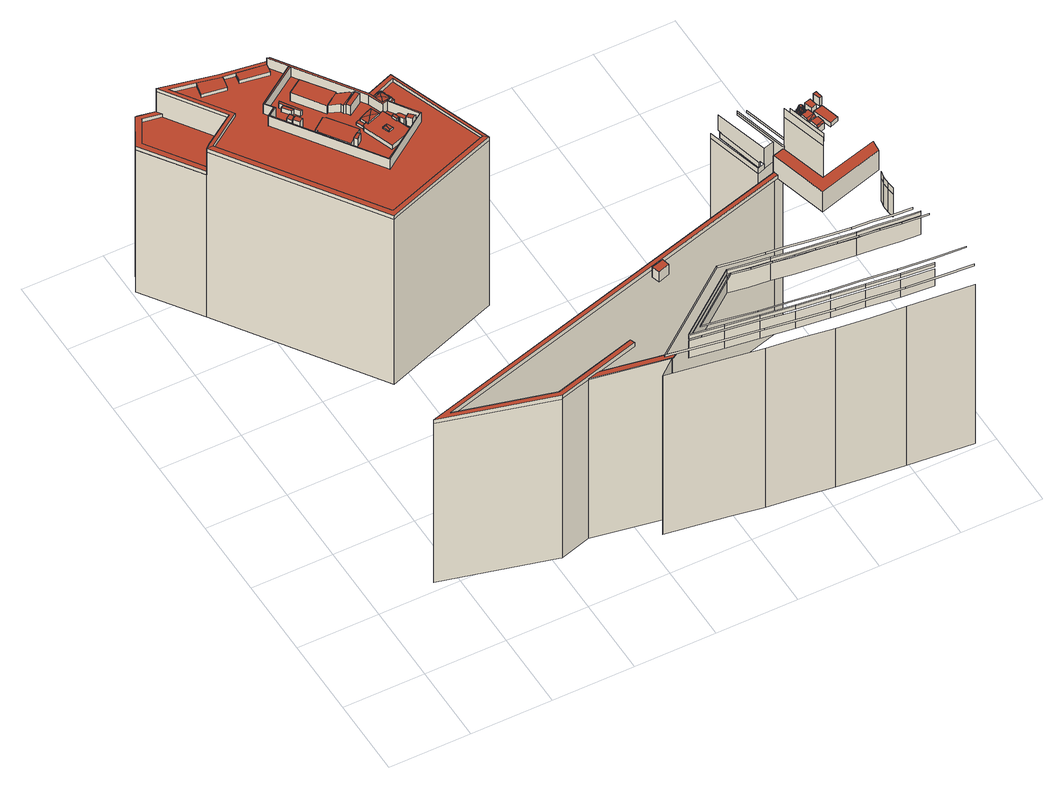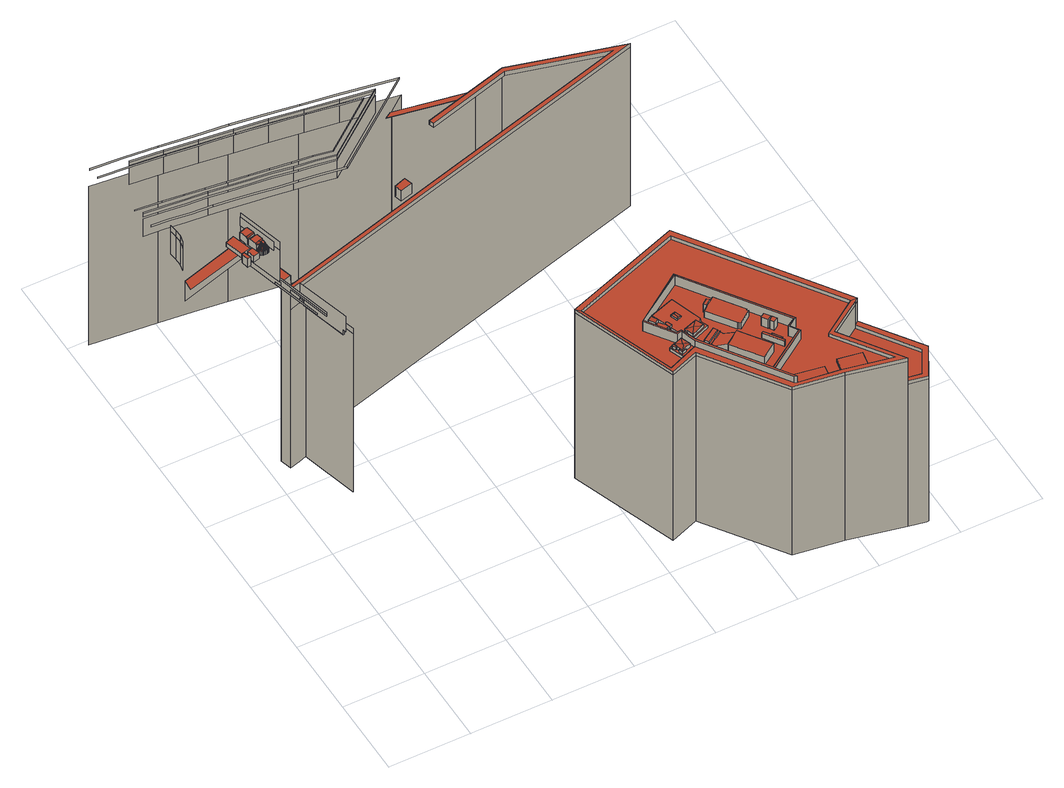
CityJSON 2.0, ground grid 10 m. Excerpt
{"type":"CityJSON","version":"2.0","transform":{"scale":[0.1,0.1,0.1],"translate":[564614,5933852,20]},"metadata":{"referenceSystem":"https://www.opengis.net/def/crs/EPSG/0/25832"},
"CityObjects":{
"building1":{"type":"Building","attributes":{"Grundfläche 2D":"5459.755037","Grundhöhe NN":"20.637"},"children":["building1-1","building1-2","building1-3","building1-4","building1-5","building1-6","building1-7","building1-8"],"geometry":[{"type":"MultiSurface","lod":"3","boundaries":[[[0,1,2,3]],[[4,5,6,7,8,9]],[[10,6,5,4,11,12]],[[13,6,10,14]],[[15,16,17,7,6,13,18,19]],[[20,2,1,21]],[[8,7,17,21,1,0,22,23,9]],[[4,24,25,11]],[[26,13,14,27]],[[3,28,22,0]],[[29,26,27,30]],[[16,20,21,17]],[[31,32,33,34]],[[35,36,37,38]],[[39,40,41,29,30,42]],[[43,44,45,35,38,46]],[[31,34,47,48]],[[49,50,51,52]],[[34,53,54,47]],[[50,55,56,51]],[[57,58,59,60,61,62]],[[24,4,9,23]],[[31,63,64,32]],[[53,34,33,65]],[[63,31,48,66]],[[67,49,52,68]],[[69,58,57,70]],[[63,71,72,64]],[[71,63,66,73]],[[74,67,68,75]],[[76,77,78,40,39,79]],[[80,81,82,44,43,83]],[[84,69,70,85]],[[61,60,86,87,88,89]],[[53,65,90,91,92,93]],[[54,53,93,92,94,95]],[[56,55,96,97,98,99]],[[37,36,100,101,102,103]],[[71,104,105,72]],[[106,84,85,107]],[[104,71,73,108]],[[109,74,75,110]],[[111,106,107,112]],[[104,113,114,105]],[[113,104,108,115]],[[116,109,110,117]],[[118,111,112,119]],[[120,121,122,77,76,123]],[[124,125,126,81,80,127]],[[128,88,87,129,130,131,132]],[[133,134,92,91,135,136,137,138,139,140]],[[141,142,98,97,143,144,145,146,147,148]],[[149,150,94,92,134,133,140,139,151,152]],[[153,154,102,101,155,156,157,158,159,160]],[[161,118,119,162]],[[113,163,164,114]],[[163,113,115,165]],[[166,116,117,167]],[[168,161,162,169]],[[170,164,163,171]],[[171,163,165,172]],[[173,166,167,174]],[[175,168,169,176]],[[177,178,179,180]],[[178,177,181,182]],[[183,184,181,177]],[[185,186,187,121,120,188]],[[189,190,191,125,124,192]],[[193,194,195,196]],[[24,23,22,28,197,198,199,200,201]],[[202,195,194,203]],[[24,201,204,25]],[[205,196,195,202]],[[206,207,208,209,210,205,202,203,184]],[[210,193,196,205]],[[211,183,177,180,212,213]],[[211,214,206,184,183]],[[201,215,216,204]],[[217,131,130,218,219,220,221]],[[215,201,200,222]],[[223,175,176,224]],[[225,151,139,226,227,228,229,230]],[[231,147,146,232,233,234,235,236]],[[237,238,239,240]],[[241,242,238,237,243,244]],[[244,245,246,247,214,211,213,216,215,222,241]],[[246,245,244,243,248,249]],[[228,227,226,139,138,250,251,252]],[[253,159,158,254,255,256,257,258]],[[259,260,261,262]],[[263,264,265,266]],[[200,199,198,267,268,242,241,222]],[[224,269,270,223]],[[271,272,273,274]],[[271,274,275,276]],[[277,278,272,271]],[[277,271,276,279]],[[267,198,197,280]],[[281,282,278,277]],[[281,277,279,283]]],"semantics":{"surfaces":[{"type":"WallSurface"},{"type":"RoofSurface"}],"values":[0,0,0,0,0,0,1,0,0,0,0,0,0,0,0,0,0,0,0,0,0,0,0,0,0,0,0,0,0,0,0,0,0,0,0,0,0,0,0,0,0,0,0,0,0,0,0,0,0,0,0,0,0,0,0,0,0,0,0,0,0,0,0,0,0,0,0,0,0,0,0,0,1,0,0,0,0,0,0,0,0,0,0,0,0,0,0,0,0,0,0,1,0,0,0,0,0,0,0,0]}}]},
"building1-1":{"type":"BuildingInstallation","parents":["building1"],"geometry":[{"type":"MultiSurface","lod":"3","boundaries":[[[18,284,285,19]],[[13,26,286,284,18]],[[285,284,286,287]],[[287,15,19,285]]],"semantics":{"surfaces":[{"type":"RoofSurface"},{"type":"WallSurface"}],"values":[0,1,1,1]}}]},
"building1-2":{"type":"BuildingInstallation","parents":["building1"],"geometry":[{"type":"MultiSurface","lod":"3","boundaries":[[[288,289,290,291]],[[291,290,292,293]],[[288,291,293,294]],[[289,288,294,295]],[[290,289,295,292]]],"semantics":{"surfaces":[{"type":"RoofSurface"},{"type":"WallSurface"}],"values":[0,1,1,1,1]}}]},
"building1-3":{"type":"BuildingInstallation","parents":["building1"],"geometry":[{"type":"MultiSurface","lod":"3","boundaries":[[[296,297,298,299,300]],[[301,302,298]],[[302,299,298]],[[303,297,296,304]],[[304,296,300]],[[302,301,305,306]],[[303,304,307,308]],[[308,309,310,305,301,298,297,303]],[[302,306,311,307,304,300,299]]],"semantics":{"surfaces":[{"type":"RoofSurface"},{"type":"WallSurface"}],"values":[0,0,0,0,0,1,1,1,1]}}]},
"building1-4":{"type":"BuildingInstallation","parents":["building1"],"geometry":[{"type":"MultiSurface","lod":"3","boundaries":[[[312,313,314,315,316]],[[317,313,312]],[[318,313,317]],[[319,320,314]],[[320,321,315,314]],[[315,321,322,323,316]],[[318,317,324,325]],[[326,327,320,319]],[[327,328,320]],[[320,328,329]],[[330,331,321,320,329,332]],[[333,334,322,321,331]],[[334,335,323,322]],[[316,323,335,324,317,312]],[[325,336,326,319,314,313,318]]],"semantics":{"surfaces":[{"type":"RoofSurface"},{"type":"WallSurface"}],"values":[0,0,0,0,0,0,1,1,1,1,1,1,1,1,1]}}]},
"building1-5":{"type":"BuildingInstallation","parents":["building1"],"geometry":[{"type":"MultiSurface","lod":"3","boundaries":[[[337,338,339,340]],[[341,337,340,342]],[[338,343,344,339]],[[343,345,346,344]],[[345,347,348,346]],[[347,349,350,348]],[[349,351,352,350]],[[353,354,355,352,351]],[[354,356,357,355]],[[358,359,357,356]],[[358,360,359]],[[361,362,359,360]],[[361,363,362]],[[364,365,363,361]],[[366,367,365,364]],[[368,367,366]],[[366,369,370,368]],[[331,370,369]],[[371,370,331,330]],[[372,371,330,332]],[[332,329,372]],[[329,328,373]],[[372,329,373]],[[374,373,328]],[[328,375,374]],[[376,377,374,375]],[[378,379,377,376]],[[380,379,378]],[[380,381,382,379]],[[381,383,384,382]],[[383,385,386,384]],[[385,387,388,386]],[[387,389,390,388]],[[389,391,392,390]],[[391,393,394,392]],[[393,395,396,394]],[[395,341,342,396]],[[397,398,399,400,401,402,403,404,405,406,407,408,409,410]],[[404,377,379]],[[405,404,379]],[[382,405,379]],[[384,405,382]],[[406,405,384,386]],[[373,374,404,403]],[[373,402,372]],[[373,403,402]],[[374,377,404]],[[362,363,399]],[[399,363,365]],[[399,365,400]],[[400,365,367,401]],[[367,368,401]],[[359,362,399]],[[370,371,402,401]],[[402,371,372]],[[401,368,370]],[[406,386,388]],[[406,390,392]],[[388,390,406]],[[407,406,392]],[[392,394,407]],[[396,408,394]],[[342,409,408]],[[340,409,342]],[[394,408,407]],[[396,342,408]],[[340,339,409]],[[352,397,350]],[[344,346,410,409]],[[397,410,346]],[[346,348,397]],[[339,344,409]],[[350,397,348]],[[399,398,359]],[[355,397,352]],[[355,357,398]],[[398,397,355]],[[357,359,398]],[[338,337,411,412]],[[413,414,341,395]],[[414,411,337,341]],[[412,415,343,338]],[[415,416,345,343]],[[416,417,347,345]],[[417,418,349,347]],[[418,419,351,349]],[[419,420,353,351]],[[420,421,354,353]],[[421,422,356,354]],[[422,423,358,356]],[[423,424,360,358]],[[424,425,361,360]],[[425,426,364,361]],[[426,427,366,364]],[[427,428,369,366]],[[331,369,428,333]],[[375,328,327,429]],[[429,430,376,375]],[[430,431,378,376]],[[431,432,380,378]],[[432,433,381,380]],[[433,434,383,381]],[[385,383,434,435]],[[435,436,387,385]],[[436,437,389,387]],[[437,438,391,389]],[[438,439,393,391]],[[439,413,395,393]]],"semantics":{"surfaces":[{"type":"RoofSurface"},{"type":"WallSurface"}],"values":[0,0,0,0,0,0,0,0,0,0,0,0,0,0,0,0,0,0,0,0,0,0,0,0,0,0,0,0,0,0,0,0,0,0,0,0,0,0,0,0,0,0,0,0,0,0,0,0,0,0,0,0,0,0,0,0,0,0,0,0,0,0,0,0,0,0,0,0,0,0,0,0,0,0,0,0,0,0,1,1,1,1,1,1,1,1,1,1,1,1,1,1,1,1,1,1,1,1,1,1,1,1,1,1,1,1,1,1]}}]},
"building1-6":{"type":"BuildingInstallation","parents":["building1"],"geometry":[{"type":"MultiSurface","lod":"3","boundaries":[[[440,441,442,443]],[[440,443,444,445]],[[446,447,442,441]],[[445,446,441,440]],[[447,444,443,442]]],"semantics":{"surfaces":[{"type":"RoofSurface"},{"type":"WallSurface"}],"values":[0,1,1,1,1]}}]},
"building1-7":{"type":"BuildingInstallation","parents":["building1"],"geometry":[{"type":"MultiSurface","lod":"3","boundaries":[[[448,449,450,451]],[[452,453,449,448]],[[453,454,450,449]],[[454,455,451,450]],[[455,452,448,451]]],"semantics":{"surfaces":[{"type":"RoofSurface"},{"type":"WallSurface"}],"values":[0,1,1,1,1]}}]},
"building1-8":{"type":"BuildingInstallation","parents":["building1"],"geometry":[{"type":"MultiSurface","lod":"3","boundaries":[[[456,457,458,459]],[[458,457,460,461]],[[462,459,458,461]],[[456,459,462,463]],[[457,456,463,460]]],"semantics":{"surfaces":[{"type":"RoofSurface"},{"type":"WallSurface"}],"values":[0,1,1,1,1]}}]},
"building2":{"type":"Building","attributes":{"Grundfläche 2D":"471.382712","Grundhöhe NN":"20.953"},"children":["building2-1","building2-2","building2-3","building2-4","building2-5","building2-6","building2-7","building2-8","building2-9","building2-10","building2-11","building2-12","building2-13","building2-14","building2-15","building2-16","building2-17","building2-18","building2-19","building2-20","building2-21","building2-22","building2-23","building2-24","building2-25"],"geometry":[{"type":"MultiSurface","lod":"3","boundaries":[[[464,465,466,467,468,469,470,471,472,473,474,475,476,477,478,479,480,481,482,483],[484,485,486,487,488]],[[489,490,491,492,493,494,495,496,497,498,499,500,501,502],[503,504,505,506,507,508,509,510,511,512,513,514,515,516,517,518,519,520]],[[521,522,523,524,525,526,527]],[[528,529,530,531,532,533,534,535,536,523,522,537,538,539,540,541,542,543,526,525]],[[544,545,546,547,548,549,550,551]],[[505,504,469,468]],[[504,503,520,552,471,470,469]],[[552,553,472,471]],[[554,555,478,477]],[[514,479,478,555,515]],[[514,513,480,479]],[[513,512,511,482,481,480]],[[511,510,483,482]],[[510,509,464,483]],[[506,505,468,467]],[[524,523,497,496]],[[525,524,496,495]],[[556,557,527,526]],[[557,558,559,560,522,521,527]],[[560,561,537,522]],[[561,562,538,537]],[[562,563,539,538]],[[563,564,540,539]],[[564,565,541,540]],[[565,566,542,541]],[[566,567,543,542]],[[567,556,526,543]],[[495,494,528,525]],[[494,493,529,528]],[[532,531,530,529,493,492,530,531]],[[533,532,490,489,568]],[[536,535,569,570,499,498]],[[498,497,523,536]],[[561,560,571,572]],[[562,561,572,573]],[[563,562,573,574]],[[575,564,563,574]],[[565,564,575,576,546,577]],[[545,544,566,565,577,546]],[[567,566,544,551,578]],[[578,551,578,567]],[[567,578,551,550,579,556]],[[579,550,580,556]],[[557,556,580,581]],[[560,559,558,557,581,582,571]],[[583,548,547,546,576,584]],[[549,548,583,585]],[[550,549,585,580]],[[574,573,572,571,582,581,580,585,583,584,576,575]]],"semantics":{"surfaces":[{"type":"RoofSurface"},{"type":"WallSurface"},{"type":"GroundSurface"}],"values":[0,0,0,0,0,1,1,1,1,1,1,1,1,1,1,1,1,1,1,1,1,1,1,1,1,1,1,1,1,1,1,1,1,1,1,1,1,1,1,1,1,1,1,1,1,1,1,1,2]}}]},
"building2-1":{"type":"BuildingInstallation","parents":["building2"],"geometry":[{"type":"MultiSurface","lod":"3","boundaries":[[[586,587,588,589]],[[589,588,590,591]],[[591,592,586,589]],[[592,593,587,586]],[[588,587,593,590]]],"semantics":{"surfaces":[{"type":"RoofSurface"},{"type":"WallSurface"}],"values":[0,1,1,1,1]}}]},
"building2-2":{"type":"BuildingInstallation","parents":["building2"],"geometry":[{"type":"MultiSurface","lod":"3","boundaries":[[[594,595,596,597,598,599]],[[598,597,600,601,599]],[[600,602,599,601]],[[603,594,599,602]],[[595,594,604,605,606,607,608,609,610,597,596]],[[611,612,600,597,610,613]],[[602,600,612,614]],[[615,616,604,594,603,602,614]]],"semantics":{"surfaces":[{"type":"RoofSurface"},{"type":"WallSurface"}],"values":[0,0,0,0,1,1,1,1]}}]},
"building2-3":{"type":"BuildingInstallation","parents":["building2"],"geometry":[{"type":"MultiSurface","lod":"3","boundaries":[[[568,617,618,533]],[[489,619,617,568]],[[618,617,619,620]],[[533,618,620,502]]],"semantics":{"surfaces":[{"type":"RoofSurface"},{"type":"WallSurface"}],"values":[0,1,1,1]}}]},
"building2-4":{"type":"BuildingInstallation","parents":["building2"],"geometry":[{"type":"MultiSurface","lod":"3","boundaries":[[[621,622,623,624,625,626,627]],[[628,629,630,631,623,622,621]],[[466,465,626,625]],[[465,464,627,626]],[[464,509,632,628,621,627]],[[506,467,466,625,624,623,631]]],"semantics":{"surfaces":[{"type":"RoofSurface"},{"type":"WallSurface"}],"values":[0,1,1,1,1,1]}}]},
"building2-5":{"type":"BuildingInstallation","parents":["building2"],"geometry":[{"type":"MultiSurface","lod":"3","boundaries":[[[570,569,633,634,635,636,637],[638,639,615,614,612,611,640,641,642,608,607,606,643,644,645]],[[646,647,648,649,637,636,635,634]],[[649,499,570,637]]],"semantics":{"surfaces":[{"type":"RoofSurface"},{"type":"WallSurface"}],"values":[0,1,1]}}]},
"building2-6":{"type":"BuildingInstallation","parents":["building2"],"geometry":[{"type":"MultiSurface","lod":"3","boundaries":[[[650,651,652,653,654,655,656,657,658,659]],[[660,661,657,656]],[[661,662,658,657]],[[662,663,659,658]],[[664,650,659,663]],[[651,665,666,652]],[[666,667,653,652]],[[667,668,654,653]],[[668,669,655,654]],[[669,660,656,655]]],"semantics":{"surfaces":[{"type":"RoofSurface"},{"type":"WallSurface"}],"values":[0,1,1,1,1,1,1,1,1,1]}}]},
"building2-7":{"type":"BuildingInstallation","parents":["building2"],"geometry":[{"type":"MultiSurface","lod":"3","boundaries":[[[670,671,672,673]],[[674,670,673,675]],[[676,672,671]],[[676,675,673,672]],[[671,670,487,486]],[[676,671,486,485]],[[675,676,485,484]],[[487,670,674,675,484,488]]],"semantics":{"surfaces":[{"type":"RoofSurface"},{"type":"WallSurface"}],"values":[0,0,0,0,1,1,1,1]}}]},
"building2-8":{"type":"BuildingInstallation","parents":["building2"],"geometry":[{"type":"MultiSurface","lod":"3","boundaries":[[[677,678,679,680]],[[680,679,681,682]],[[677,680,682,683]],[[678,677,683,684]],[[679,678,684,681]]],"semantics":{"surfaces":[{"type":"RoofSurface"},{"type":"WallSurface"}],"values":[0,1,1,1,1]}}]},
"building2-9":{"type":"BuildingInstallation","parents":["building2"],"geometry":[{"type":"MultiSurface","lod":"3","boundaries":[[[685,613,610,609,686,687]],[[687,686,642,641]],[[686,609,608,642]],[[685,687,641,640]],[[613,685,640,611]]],"semantics":{"surfaces":[{"type":"RoofSurface"},{"type":"WallSurface"}],"values":[0,1,1,1,1]}}]},
"building2-10":{"type":"BuildingInstallation","parents":["building2"],"geometry":[{"type":"MultiSurface","lod":"3","boundaries":[[[688,689,690,691,692]],[[689,693,694,695,691,690]],[[696,691,695]],[[697,698,692,691,696]],[[692,699,700,689,688]],[[475,695,694,693,689,700,554,477,476]],[[475,474,696,695]],[[474,473,472,553,699,692,698,697,696]]],"semantics":{"surfaces":[{"type":"RoofSurface"},{"type":"WallSurface"}],"values":[0,0,0,0,1,1,1,1]}}]},
"building2-11":{"type":"BuildingInstallation","parents":["building2"],"geometry":[{"type":"MultiSurface","lod":"3","boundaries":[[[701,702,703,605,604,616,704,705]],[[704,616,615,639]],[[645,701,705,704,639,638]],[[643,703,702,701,645,644]],[[605,703,643,606]]],"semantics":{"surfaces":[{"type":"RoofSurface"},{"type":"WallSurface"}],"values":[0,1,1,1,1]}}]},
"building2-12":{"type":"BuildingInstallation","parents":["building2"],"geometry":[{"type":"MultiSurface","lod":"3","boundaries":[[[706,555,554,700,699,553,552,707]],[[707,552,520,708]],[[709,706,707,708]],[[709,515,555,706]]],"semantics":{"surfaces":[{"type":"RoofSurface"},{"type":"WallSurface"}],"values":[0,1,1,1]}}]},
"building2-13":{"type":"BuildingInstallation","parents":["building2"],"geometry":[{"type":"MultiSurface","lod":"3","boundaries":[[[710,711,712,713]],[[714,715,711,710]],[[716,712,711,715,717]],[[716,718,713,712]],[[719,714,710,713,718]]],"semantics":{"surfaces":[{"type":"RoofSurface"},{"type":"WallSurface"}],"values":[0,1,1,1,1]}}]},
"building2-14":{"type":"BuildingInstallation","parents":["building2"],"geometry":[{"type":"MultiSurface","lod":"3","boundaries":[[[720,721,715,714]],[[719,722,720,714]],[[720,722,723,724,725,721]],[[717,715,721,725,726]]],"semantics":{"surfaces":[{"type":"RoofSurface"},{"type":"WallSurface"}],"values":[0,1,1,1]}}]},
"building2-15":{"type":"BuildingInstallation","parents":["building2"],"geometry":[{"type":"MultiSurface","lod":"3","boundaries":[[[727,728,729,730,731,732,733,734,735,736,737,738,739]],[[534,533,730,729]],[[533,502,740,731,730]],[[741,742,733,732]],[[743,735,734,733,742,744]],[[743,745,736,735]],[[745,746,737,736]],[[738,747,646,634,739]],[[634,633,727,739]],[[727,633,569,535,728]],[[535,534,729,728]]],"semantics":{"surfaces":[{"type":"RoofSurface"},{"type":"WallSurface"}],"values":[0,1,1,1,1,1,1,1,1,1,1]}}]},
"building2-16":{"type":"BuildingInstallation","parents":["building2"],"geometry":[{"type":"MultiSurface","lod":"3","boundaries":[[[578,748,749,750,577,751,752,753,579]],[[551,578,579,550]],[[754,748,578,551]],[[749,748,754,755]],[[755,545,750,749]],[[546,577,750,545]],[[546,547,548,752,751,577]],[[548,549,753,752]],[[549,550,579,753]]],"semantics":{"surfaces":[{"type":"RoofSurface"},{"type":"WallSurface"}],"values":[0,1,1,1,1,1,1,1,1]}}]},
"building2-17":{"type":"BuildingInstallation","parents":["building2"],"geometry":[{"type":"MultiSurface","lod":"3","boundaries":[[[756,757,758,759]],[[651,650,759,758]],[[760,756,759,650,664]],[[760,761,757,756]],[[665,651,758,757,761]]],"semantics":{"surfaces":[{"type":"RoofSurface"},{"type":"WallSurface"}],"values":[0,1,1,1,1]}}]},
"building2-18":{"type":"BuildingInstallation","parents":["building2"],"geometry":[{"type":"MultiSurface","lod":"3","boundaries":[[[762,763,764,765,725,724]],[[762,724,723,766]],[[766,767,763,762]],[[768,769,765,764]],[[769,726,725,765]]],"semantics":{"surfaces":[{"type":"RoofSurface"},{"type":"WallSurface"}],"values":[0,1,1,1,1]}}]},
"building2-19":{"type":"BuildingInstallation","parents":["building2"],"geometry":[{"type":"MultiSurface","lod":"3","boundaries":[[[770,771,772,773,774]],[[775,772,771,770,776,777,778,779,780]],[[775,781,773,772]],[[781,782,774,773]],[[782,776,770,774]]],"semantics":{"surfaces":[{"type":"RoofSurface"},{"type":"WallSurface"}],"values":[0,1,1,1,1]}}]},
"building2-20":{"type":"BuildingInstallation","parents":["building2"],"geometry":[{"type":"MultiSurface","lod":"3","boundaries":[[[783,784,785,786,787,788]],[[789,790,785,784]],[[786,785,790,791]],[[768,764,763,767,792,783,788,787,786,791]],[[792,789,784,783]]],"semantics":{"surfaces":[{"type":"RoofSurface"},{"type":"WallSurface"}],"values":[0,1,1,1,1]}}]},
"building2-21":{"type":"BuildingInstallation","parents":["building2"],"geometry":[{"type":"MultiSurface","lod":"3","boundaries":[[[532,531,530,793,794]],[[492,795,793,530]],[[794,793,795,796]],[[796,490,532,794]]],"semantics":{"surfaces":[{"type":"RoofSurface"},{"type":"WallSurface"}],"values":[0,1,1,1]}}]},
"building2-22":{"type":"BuildingInstallation","parents":["building2"],"geometry":[{"type":"MultiSurface","lod":"3","boundaries":[[[797,798,799,800]],[[797,800,801,802]],[[802,803,798,797]],[[803,804,799,798]]],"semantics":{"surfaces":[{"type":"RoofSurface"},{"type":"WallSurface"}],"values":[0,1,1,1]}}]},
"building2-23":{"type":"BuildingInstallation","parents":["building2"],"geometry":[{"type":"MultiSurface","lod":"3","boundaries":[[[630,629,628,805,806,779,778,807,808,809,810,811,812,813]],[[814,815,808,807]],[[815,816,809,808]],[[816,817,818,811,810,809]],[[818,819,812,811]],[[819,820,631,630,813,812]],[[632,821,805,628]],[[821,822,806,805]],[[822,780,779,806]],[[777,814,807,778]]],"semantics":{"surfaces":[{"type":"RoofSurface"},{"type":"WallSurface"}],"values":[0,1,1,1,1,1,1,1,1,1]}}]},
"building2-24":{"type":"BuildingInstallation","parents":["building2"],"geometry":[{"type":"MultiSurface","lod":"3","boundaries":[[[823,824,825,826,732,731,827,828,829,830,738,737,831]],[[827,731,740,832]],[[832,833,828,827]],[[833,834,829,828]],[[834,835,830,829]],[[835,747,738,830]],[[746,836,837,823,831,737]],[[837,838,824,823]],[[838,839,825,824]],[[839,840,826,825]],[[732,826,840,741]]],"semantics":{"surfaces":[{"type":"RoofSurface"},{"type":"WallSurface"}],"values":[0,1,1,1,1,1,1,1,1,1,1]}}]},
"building2-25":{"type":"BuildingInstallation","parents":["building2"],"geometry":[{"type":"MultiSurface","lod":"3","boundaries":[[[841,842,843,844,845]],[[846,847,841,845]],[[801,800,799,804,848,843,842,841,847]],[[848,849,844,843]],[[849,846,845,844]]],"semantics":{"surfaces":[{"type":"RoofSurface"},{"type":"WallSurface"}],"values":[0,1,1,1,1]}}]}
},
"vertices":[
[95,112,260],[211,82,260],[211,82,254],[95,112,254],[74,112,254],[210,76,254],[211,76,254],[211,76,260],[210,76,260],[74,112,260],[211,76,6],[74,112,6],[210,76,6],[249,87,254],[249,87,6],[264,91,254],[316,105,254],[316,105,260],[249,87,255],[264,91,255],[314,111,254],[314,111,260],[569,244,260],[568,249,260],[568,249,254],[568,249,6],[342,70,254],[342,70,6],[569,244,254],[321,53,254],[321,53,6],[398,56,289],[398,56,291],[358,62,291],[358,62,289],[324,54,284],[436,140,284],[436,140,281],[324,54,281],[436,34,6],[436,34,254],[396,41,254],[396,41,6],[436,36,281],[436,36,284],[396,42,284],[396,42,281],[358,62,284],[398,56,284],[398,56,281],[358,62,281],[358,62,254],[398,56,254],[440,125,289],[440,125,284],[440,125,281],[440,125,254],[375,67,289],[375,67,291],[399,63,291],[439,56,291],[439,56,289],[399,63,289],[438,50,289],[438,50,291],[440,125,291],[438,50,284],[438,50,281],[438,50,254],[441,118,291],[441,118,289],[478,44,289],[478,44,291],[478,44,284],[478,44,281],[478,44,254],[516,23,6],[516,23,254],[476,29,254],[476,29,6],[516,24,281],[516,24,284],[476,30,284],[476,30,281],[463,114,291],[463,114,289],[479,51,291],[519,45,291],[519,45,289],[479,51,289],[464,121,291],[489,118,291],[489,118,289],[464,121,289],[489,118,284],[464,121,284],[464,121,281],[489,118,281],[489,118,254],[464,121,254],[466,135,284],[491,132,284],[491,132,281],[466,135,281],[518,39,289],[518,39,291],[488,111,291],[488,111,289],[518,39,284],[518,39,281],[518,39,254],[513,108,291],[513,108,289],[558,34,289],[558,34,291],[558,34,284],[558,34,281],[558,34,254],[537,105,291],[537,105,289],[597,14,6],[597,14,254],[556,18,254],[556,18,6],[597,15,281],[597,15,284],[556,20,284],[556,20,281],[558,41,289],[559,41,291],[599,36,291],[599,36,289],[559,41,289],[538,111,289],[513,114,289],[513,114,291],[538,111,291],[563,108,291],[587,105,291],[587,105,289],[563,108,289],[538,111,254],[513,114,254],[513,114,281],[538,111,281],[563,108,281],[587,105,281],[587,105,254],[563,108,254],[538,111,284],[513,114,284],[587,105,284],[563,108,284],[540,125,281],[515,129,281],[515,129,284],[540,125,284],[564,122,284],[589,119,284],[589,119,281],[564,122,281],[562,102,291],[562,102,289],[598,29,289],[598,29,291],[598,29,284],[598,29,281],[598,29,254],[587,99,291],[587,99,289],[638,25,291],[638,25,289],[638,25,284],[638,25,281],[638,25,254],[611,96,291],[611,96,289],[555,261,253],[536,331,253],[536,331,6],[555,261,6],[555,261,261],[536,331,261],[564,264,253],[564,264,261],[677,6,6],[677,6,254],[637,10,254],[637,10,6],[677,8,281],[677,8,284],[637,11,284],[637,11,281],[545,327,261],[560,268,261],[560,268,253],[545,327,253],[587,178,254],[587,178,285],[568,249,285],[567,250,285],[567,250,254],[562,269,253],[562,269,261],[567,250,6],[546,327,253],[564,264,285],[546,327,285],[545,331,285],[545,331,261],[546,327,261],[577,268,253],[564,264,6],[577,268,6],[577,268,285],[581,254,254],[581,254,6],[638,32,289],[639,32,291],[679,29,291],[679,29,289],[639,32,289],[581,254,285],[636,93,291],[636,93,289],[612,103,284],[612,103,289],[637,100,289],[662,98,289],[662,98,284],[637,100,284],[612,103,254],[612,103,281],[637,100,281],[662,98,281],[662,98,254],[637,100,254],[582,253,335],[598,196,335],[598,196,348],[582,253,348],[582,253,285],[598,196,285],[582,253,291],[582,253,288],[581,254,288],[563,321,288],[563,321,285],[581,254,291],[563,321,291],[612,103,291],[637,100,291],[662,98,291],[614,117,281],[614,117,284],[638,114,284],[660,112,284],[660,112,281],[638,114,281],[601,201,335],[588,250,335],[588,250,348],[601,201,348],[572,317,291],[589,255,291],[589,255,288],[572,317,288],[669,202,285],[670,216,285],[668,90,289],[668,90,291],[648,144,289],[648,144,254],[649,135,254],[649,135,289],[649,135,299],[648,144,299],[648,153,289],[648,153,254],[648,153,299],[669,202,254],[650,162,289],[650,162,254],[650,162,299],
[344,70,255],[352,75,255],[344,70,254],[352,75,254],
[399,179,270],[397,188,270],[382,184,270],[385,174,270],[382,184,254],[385,174,254],[399,179,254],[397,188,254],
[608,227,346],[599,225,346],[601,216,346],[611,219,346],[609,227,346],[602,214,344],[611,217,344],[598,226,344],[608,229,344],[602,214,335],[611,217,335],[608,229,335],[598,226,335],[599,225,335],[601,216,335],[609,227,335],
[597,230,346],[607,233,346],[605,241,346],[600,239,346],[595,238,346],[598,228,344],[608,230,344],[604,242,344],[602,242,344],[598,241,344],[595,240,344],[595,239,344],[598,228,335],[608,230,335],[604,242,335],[602,242,335],[602,242,341],[601,241,341],[599,241,341],[598,241,341],[600,241,341],[598,241,335],[595,240,335],[595,239,335],[607,233,335],
[598,251,341],[597,251,341],[597,250,342],[598,250,342],[599,251,341],[599,250,342],[596,251,341],[596,250,342],[595,250,341],[596,249,342],[594,250,341],[595,249,342],[594,249,341],[595,248,342],[594,248,341],[594,248,342],[593,248,341],[593,247,341],[594,247,342],[593,246,341],[594,246,342],[593,245,341],[594,245,342],[593,244,341],[594,243,341],[595,244,342],[595,243,342],[595,242,341],[596,243,342],[596,241,341],[596,242,342],[597,242,342],[597,241,341],[598,242,342],[599,242,342],[600,242,342],[601,242,342],[602,243,342],[603,243,341],[603,244,341],[603,244,342],[604,244,341],[603,245,342],[604,245,341],[604,246,341],[603,246,342],[604,247,341],[603,247,342],[604,248,341],[603,248,342],[603,249,341],[602,248,342],[603,250,341],[602,249,342],[602,250,341],[601,249,342],[601,251,341],[601,250,342],[600,251,341],[600,250,342],[597,247,350],[597,246,350],[597,245,350],[597,244,350],[598,244,350],[599,244,350],[600,244,350],[600,245,350],[601,246,350],[600,247,350],[600,248,350],[599,248,350],[598,248,350],[597,248,350],[598,251,335],[597,251,335],[600,251,335],[599,251,335],[596,251,335],[595,250,335],[594,250,335],[594,249,335],[594,248,335],[593,248,335],[593,247,335],[593,246,335],[593,245,335],[593,244,335],[594,243,335],[595,242,335],[596,241,335],[597,241,335],[603,243,335],[603,244,335],[604,244,335],[604,245,335],[604,246,335],[604,247,335],[604,248,335],[603,249,335],[603,250,335],[602,250,335],[601,251,335],
[607,253,344],[610,243,344],[617,245,344],[615,255,344],[615,255,335],[607,253,335],[610,243,335],[617,245,335],
[623,243,341],[611,240,341],[618,216,341],[629,220,341],[623,243,335],[611,240,335],[618,216,335],[629,220,335],
[626,249,348],[624,258,348],[620,257,348],[623,248,348],[624,258,335],[620,257,335],[623,248,335],[626,249,335],
[248,500,274],[247,500,274],[245,506,274],[246,507,274],[241,520,274],[236,518,274],[236,520,274],[235,521,274],[234,520,274],[235,518,274],[235,517,274],[218,511,274],[218,512,274],[217,514,274],[213,512,274],[213,510,274],[212,510,274],[212,509,274],[225,471,274],[255,481,274],[232,490,274],[229,498,274],[235,500,274],[238,492,274],[235,491,274],[132,646,268],[117,648,268],[90,653,268],[88,654,268],[58,660,268],[103,595,268],[59,565,268],[180,389,268],[317,437,268],[274,557,268],[254,549,268],[237,542,268],[170,640,268],[167,641,268],[236,520,268],[236,518,268],[241,520,268],[246,507,268],[245,506,268],[247,500,268],[248,500,268],[255,481,268],[225,471,268],[212,509,268],[212,510,268],[213,510,268],[213,512,268],[217,514,268],[218,511,268],[235,517,268],[234,520,268],[235,521,268],[319,431,273],[322,432,273],[317,437,273],[180,389,273],[59,565,273],[51,565,273],[177,381,273],[103,595,273],[58,660,273],[88,654,273],[116,648,273],[117,648,273],[167,641,273],[170,640,273],[237,542,273],[274,557,273],[275,563,273],[240,550,273],[175,644,273],[116,653,273],[47,668,273],[96,596,273],[56,569,273],[96,596,232],[51,662,232],[47,668,232],[26,672,232],[24,672,232],[3,634,232],[51,565,232],[56,569,232],[235,521,272],[234,520,272],[217,514,272],[213,512,272],[51,565,268],[177,381,268],[182,383,268],[319,431,268],[322,432,268],[275,563,268],[240,550,268],[175,644,268],[116,653,268],[47,668,268],[96,596,268],[56,569,268],[132,646,273],[237,542,272],[254,549,272],[322,432,10],[275,563,10],[240,550,10],[175,644,10],[116,653,10],[47,668,10],[47,668,237],[56,569,237],[51,565,237],[51,565,10],[177,381,10],[319,431,10],[24,672,10],[26,672,10],[3,634,10],
[147,550,281],[152,554,281],[149,559,281],[143,555,281],[149,559,268],[143,555,268],[147,550,268],[152,554,268],
[256,531,277],[255,535,277],[254,538,277],[252,543,277],[249,538,278],[248,536,278],[241,539,277],[245,537,278],[245,527,277],[252,530,277],[256,531,276],[255,535,276],[255,535,272],[254,538,272],[253,539,272],[253,539,276],[252,543,276],[248,542,272],[241,539,272],[248,542,276],[245,527,272],[252,530,272],[252,530,276],
[130,635,273],[165,629,273],[130,635,268],[165,629,268],
[250,501,278],[249,505,278],[248,507,278],[246,507,278],[245,506,278],[247,500,278],[248,500,278],[250,501,277],[249,505,277],[248,507,277],[248,507,268],[250,501,268],
[243,524,272],[248,525,272],[253,527,272],[259,529,272],[261,530,272],[256,530,272],[253,529,272],[248,543,272],[253,545,272],[255,540,272],[256,536,272],[258,532,272],[258,531,272],[248,525,268],[253,527,268],[259,529,268],[261,530,268],
[192,496,278],[199,501,278],[205,506,278],[182,538,278],[181,538,278],[179,540,278],[163,528,278],[165,526,278],[164,525,278],[187,492,278],[163,528,268],[165,526,268],[164,525,268],[187,492,268],[192,496,268],[199,501,268],[205,506,268],[182,538,268],[181,538,268],[179,540,268],
[238,492,276],[235,500,276],[233,497,276],[234,492,276],[235,491,276],[232,490,276],[229,498,276],
[153,543,282],[158,546,282],[153,553,282],[148,550,282],[153,553,268],[148,550,268],[153,543,268],[158,546,268],
[248,543,276],[255,540,276],[253,545,276],
[223,525,276],[214,521,276],[218,521,276],[225,519,277],[231,528,276],[217,514,276],[218,512,276],[218,511,276],[235,517,276],[235,518,276],[234,520,276],[231,528,272],[214,521,272],
[258,531,276],[258,532,276],[256,536,276],[253,529,276],[256,530,276],
[209,521,272],[232,530,272],[232,530,268],[209,521,268],
[225,552,283],[208,541,283],[211,536,283],[228,547,283],[225,552,281],[208,541,281],[211,536,268],[208,541,268],[228,547,268],[225,552,268],
[224,554,281],[206,542,281],[224,554,268],[223,554,268],[223,554,280],[206,542,280],[206,542,268],
[243,524,283],[237,542,283],[170,640,283],[167,641,283],[182,619,283],[183,617,283],[235,541,283],[236,538,283],[242,522,283],[248,523,283],[270,490,283],[272,491,283],[248,525,283],[182,619,268],[183,617,268],[235,541,268],[242,522,268],[236,538,268],[248,523,268],[270,490,268],[272,491,268],
[11,635,237],[28,666,237],[51,662,237],[26,672,237],[24,672,237],[3,634,237],[11,635,232],[28,666,232],
[195,493,280],[202,498,280],[199,501,280],[192,496,280],[195,493,268],[202,498,268],
[221,557,280],[207,562,280],[191,551,280],[204,546,280],[221,557,268],[207,562,268],[191,551,268],[204,546,268],
[260,498,281],[256,495,281],[255,495,281],[260,488,282],[265,491,282],[255,495,268],[260,498,268],[258,496,268],[258,496,277],[256,495,277],[256,495,268],[260,488,268],[265,491,268],
[208,563,281],[183,598,281],[165,586,281],[190,550,281],[191,551,281],[207,562,281],[183,598,268],[165,586,268],[190,550,268],[208,563,268],
[85,637,273],[114,632,273],[85,637,268],[114,632,268],
[149,577,275],[156,567,275],[159,568,275],[152,578,275],[152,578,268],[149,577,268],[156,567,268],[159,568,268],
[251,501,277],[254,497,277],[258,500,277],[255,505,277],[254,506,277],[253,507,277],[252,507,277],[250,507,277],[249,507,277],[258,500,268],[255,505,268],[254,506,268],[253,507,268],[252,507,268],[250,507,268],[249,507,268],[251,501,268],[254,497,268],
[209,449,283],[129,566,283],[140,573,283],[133,583,283],[131,584,283],[138,574,283],[127,566,283],[209,447,283],[267,488,283],[131,584,268],[138,574,268],[127,566,268],[209,447,268],[267,488,268],[209,449,268],[129,566,268],[140,573,268],[133,583,268],
[149,583,276],[152,578,276],[164,561,276],[166,562,276],[151,585,276],[151,585,268],[149,583,268],[164,561,268],[166,562,268]
]}
